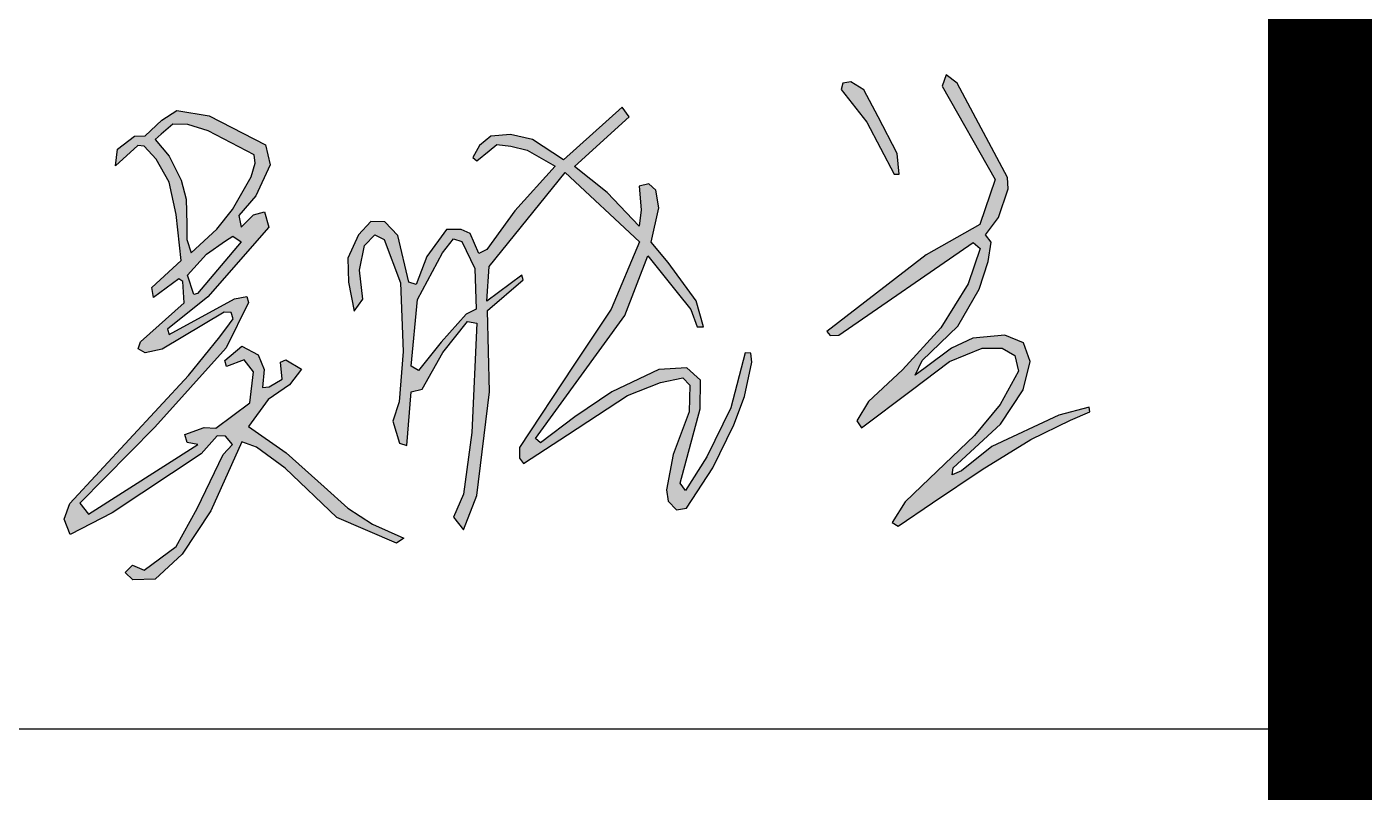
# Model space of a CAD drawing. Extents: x 1728470 to 1835391, y -157368 to 197905.
# Drawn here: x 1814412 to 1816350, y -69076 to -67973 of the extents above; entities that cross this region are included whole.
import ezdxf

# ---------------------------------------------------------------- set-up
doc = ezdxf.new("R2010")
doc.units = 0
doc.header["$LTSCALE"] = 1000
doc.header["$MEASUREMENT"] = 0
doc.layers.get('0').update_dxf_attribs({"linetype": 'CONTINUOUS'})
doc.layers.add('PUB_TITLE', color=4, linetype='CONTINUOUS')

msp = doc.modelspace()

# ---------------------------------------------------------------- hatches: boundary and pattern name
h = msp.add_hatch(color=256)
h.paths.add_polyline_path([(1815752.3, -68054.7), (1815736.5, -68042.6), (1815730.6, -68058.6), (1815806.8, -68193.1), (1815784.9, -68258), (1815707.7, -68302), (1815564.4, -68412.1), (1815569.2, -68417.9), (1815581.5, -68417.4), (1815775.3, -68283.9), (1815785.4, -68292.9), (1815767.8, -68343.5), (1815728.4, -68406.8), (1815673.5, -68467.7), (1815624.5, -68512.9), (1815607.5, -68541.1), (1815614.4, -68551.2), (1815685.7, -68497.4), (1815741.2, -68455.7), (1815788.1, -68436.2), (1815816.9, -68436.2), (1815835, -68446.8), (1815840.3, -68469.2), (1815814.2, -68517.6), (1815776.9, -68561.9), (1815734.3, -68602.9), (1815700.7, -68635.2), (1815677.1, -68657.9), (1815658.7, -68687.5), (1815667.2, -68692.8), (1815716.7, -68659.3), (1815788.2, -68610.9), (1815858.1, -68568), (1815915.6, -68540), (1815943.2, -68528.1), (1815942.1, -68521.4), (1815898.8, -68532.9), (1815802.2, -68578), (1815758.2, -68613), (1815744.7, -68618.6), (1815746.2, -68608.6), (1815814.5, -68546), (1815847.3, -68496.4), (1815857.4, -68455.6), (1815847.7, -68428.4), (1815820.9, -68417.6), (1815774.6, -68421.7), (1815744, -68436.2), (1815706, -68464.5), (1815691.7, -68475.1), (1815701.5, -68454.1), (1815753, -68404.5), (1815783.6, -68351.4), (1815797, -68311.6), (1815801.1, -68283.6), (1815792.9, -68272.8), (1815811.6, -68248), (1815825.4, -68206.6), (1815824.7, -68190.6)])
h.paths.add_polyline_path([(1815599, -68052.7), (1815587.6, -68054.7), (1815585.2, -68063.8), (1815621.8, -68110.7), (1815661.4, -68185.6), (1815668.8, -68185.6), (1815665.8, -68155.9), (1815638.2, -68103), (1815617.9, -68064.1)], flags=17)
h.paths.add_polyline_path([(1815008.8, -68427.4), (1814976, -68468.4), (1814965.4, -68462.3), (1814974.9, -68366), (1815010.5, -68298.7), (1815026.7, -68278.9), (1815038.8, -68282.4), (1815057.2, -68321.4), (1815059.1, -68380.2), (1815044.7, -68387.3)], flags=16)
h.paths.add_polyline_path([(1814875.5, -68341.4), (1814883.3, -68383), (1814895.9, -68365.6), (1814891, -68323.7), (1814898.6, -68288.4), (1814913.3, -68273.2), (1814926.9, -68279.7), (1814950.3, -68342.2), (1814954.1, -68441.2), (1814948.1, -68513.8), (1814939.4, -68541.5), (1814948.6, -68573), (1814959.5, -68576.3), (1814965.5, -68499.1), (1814981.3, -68495.3), (1815011.2, -68442.5), (1815046.6, -68398), (1815060.2, -68400.1), (1815053.1, -68557.8), (1815041.1, -68646.7), (1815026.4, -68679.8), (1815041.1, -68697.8), (1815060.2, -68648.3), (1815078.2, -68499.1), (1815075.6, -68382.2), (1815127.1, -68338), (1815124.8, -68331.2), (1815074.5, -68368.5), (1815077.9, -68318.6), (1815187.3, -68183.1), (1815294.3, -68283.2), (1815253.8, -68380), (1815199.1, -68462.4), (1815121.5, -68579.2), (1815121.6, -68594.6), (1815127.5, -68602.2), (1815190.6, -68561), (1815277, -68504.6), (1815324.9, -68485.7), (1815357, -68479), (1815367.1, -68489.5), (1815366.2, -68528.2), (1815343.1, -68589.7), (1815333.4, -68640.2), (1815335.9, -68656.6), (1815347.7, -68669.2), (1815362, -68666.7), (1815400.3, -68608.7), (1815430.2, -68546.7), (1815445.6, -68505.8), (1815456.4, -68456.5), (1815454.7, -68443.6), (1815446.8, -68442.8), (1815426.1, -68522.3), (1815391.3, -68592.7), (1815361, -68641.4), (1815353.1, -68631), (1815382.1, -68523.6), (1815382.6, -68482.2), (1815362.7, -68464.8), (1815322.5, -68466.9), (1815254.9, -68499.2), (1815201.4, -68535.2), (1815151.7, -68572.8), (1815144.7, -68566.2), (1815273.6, -68389), (1815306.6, -68303.1), (1815348.8, -68355.9), (1815368.7, -68380.6), (1815377.6, -68405.7), (1815386.7, -68405.7), (1815376.2, -68367.9), (1815335.7, -68312.9), (1815311.5, -68283.7), (1815322.6, -68234.3), (1815318, -68208.7), (1815307.9, -68199.6), (1815293.8, -68202.8), (1815297, -68237), (1815293.8, -68260.3), (1815248, -68211.9), (1815201.1, -68174.3), (1815279.7, -68103.2), (1815269.7, -68089.1), (1815184.9, -68164.8), (1815140.2, -68135.7), (1815108.5, -68128.2), (1815080.3, -68131), (1815064.1, -68144.4), (1815054.6, -68161.4), (1815060.1, -68166.6), (1815077.9, -68151.9), (1815088.8, -68143), (1815109.2, -68145.2), (1815132.9, -68150.9), (1815172.9, -68173.9), (1815115.1, -68238.2), (1815084.9, -68280), (1815074.6, -68294.2), (1815063.2, -68300), (1815050.7, -68271.2), (1815037.4, -68265.3), (1815016.6, -68265.3), (1814988.2, -68304.3), (1814972.7, -68344.5), (1814962.1, -68341.1), (1814946.2, -68274), (1814927.9, -68254.1), (1814907.4, -68253.8), (1814889.6, -68273.2), (1814874.6, -68306.7)])
h.paths.add_polyline_path([(1814652.5, -68358.8), (1814643.5, -68331), (1814671, -68300.8), (1814698.2, -68281.8), (1814708.5, -68274.7), (1814720.8, -68283.2), (1814657.8, -68357.7)], flags=16)
h.paths.add_polyline_path([(1814642.5, -68279.5), (1814648.8, -68299.1), (1814685.7, -68264.8), (1814708.1, -68236.4), (1814735.1, -68189.6), (1814741, -68169.6), (1814739.2, -68157.5), (1814673.3, -68123), (1814643.7, -68114), (1814622.2, -68113.5), (1814605.4, -68128), (1814596.6, -68135.6), (1814617.2, -68159.5), (1814634.2, -68194.4), (1814641.5, -68221.4), (1814642.3, -68257.5)], flags=16)
h.paths.add_polyline_path([(1814571.7, -68144.2), (1814539.5, -68173.4), (1814542.5, -68149.6), (1814567, -68130.8), (1814582.3, -68130.4), (1814606.3, -68107.7), (1814628.1, -68093.7), (1814674.8, -68101.6), (1814755.6, -68143.5), (1814762.6, -68172.3), (1814741.6, -68216.8), (1814717.2, -68245.1), (1814720.7, -68262.1), (1814738.6, -68244.2), (1814754.3, -68239.9), (1814760.8, -68262.1), (1814672.5, -68362.4), (1814614.6, -68409.1), (1814617.1, -68416.4), (1814711, -68365.3), (1814728.8, -68362), (1814731.3, -68370.6), (1814699.2, -68436), (1814596.4, -68550.2), (1814488.2, -68659.6), (1814500.9, -68675.3), (1814658.1, -68575), (1814643, -68572), (1814639.4, -68560.5), (1814667.2, -68550.8), (1814684.1, -68551.4), (1814733.1, -68515.2), (1814738.5, -68470.5), (1814725.2, -68453), (1814699.8, -68462.6), (1814697.4, -68454.2), (1814721.6, -68433.6), (1814745.2, -68445.7), (1814753.7, -68466.9), (1814751.2, -68492.8), (1814760.9, -68492.2), (1814779.7, -68480.8), (1814777.2, -68456.6), (1814785.1, -68453), (1814807.5, -68466.3), (1814790.5, -68489.2), (1814759.7, -68510.4), (1814731.3, -68549), (1814785.7, -68587.1), (1814840.1, -68636), (1814874.3, -68666.7), (1814909.8, -68690), (1814955.2, -68710), (1814944.3, -68717.2), (1814858.4, -68680.4), (1814784, -68609.1), (1814742.9, -68578.9), (1814721.7, -68571), (1814677, -68670.7), (1814635.9, -68732.9), (1814596.9, -68769), (1814564.7, -68769.9), (1814553.7, -68759.7), (1814564.3, -68748.7), (1814581.2, -68756.3), (1814627, -68722), (1814657.5, -68667.2), (1814694.8, -68589.7), (1814708.4, -68575.3), (1814698.2, -68563), (1814686.3, -68562.6), (1814663, -68588.4), (1814535.1, -68673.5), (1814474.5, -68704.8), (1814465.6, -68682.8), (1814474.1, -68660), (1814644.8, -68475.6), (1814690.2, -68420), (1814704.1, -68401.2), (1814709.3, -68394.2), (1814706.4, -68384.7), (1814696.4, -68384.3), (1814606.8, -68437.5), (1814582.2, -68443), (1814572.5, -68437.1), (1814575.9, -68427), (1814638.7, -68370.8), (1814636.5, -68340), (1814631, -68336.3), (1814594.3, -68363.1), (1814592.1, -68348.8), (1814634.3, -68309.9), (1814626.9, -68243.9), (1814616.9, -68197), (1814598.1, -68163.8), (1814581, -68145.1)])

# ---------------------------------------------------------------- linework, layer by layer
for p, q in [((1815587.6, -68054.7), (1815585.2, -68063.8)), ((1815599, -68052.7), (1815587.6, -68054.7)), ((1815617.9, -68064.1), (1815599, -68052.7)), ((1815736.5, -68042.6), (1815730.6, -68058.6)), ((1815752.3, -68054.7), (1815736.5, -68042.6)), ((1815824.7, -68190.6), (1815752.3, -68054.7)), ((1815585.2, -68063.8), (1815621.8, -68110.7)), ((1815638.2, -68103), (1815617.9, -68064.1)), ((1815730.6, -68058.6), (1815806.8, -68193.1)), ((1814606.3, -68107.7), (1814628.1, -68093.7)), ((1814628.1, -68093.7), (1814674.8, -68101.6)), ((1815269.7, -68089.1), (1815184.9, -68164.8)), ((1815279.7, -68103.2), (1815269.7, -68089.1)), ((1814582.3, -68130.4), (1814606.3, -68107.7)), ((1814674.8, -68101.6), (1814755.6, -68143.5)), ((1815201.1, -68174.3), (1815279.7, -68103.2)), ((1815621.8, -68110.7), (1815661.4, -68185.6)), ((1815665.8, -68155.9), (1815638.2, -68103)), ((1814542.5, -68149.6), (1814567, -68130.8)), ((1814567, -68130.8), (1814582.3, -68130.4)), ((1814605.4, -68128), (1814596.6, -68135.6)), ((1814622.2, -68113.5), (1814605.4, -68128)), ((1814643.7, -68114), (1814622.2, -68113.5)), ((1814673.3, -68123), (1814643.7, -68114)), ((1814739.2, -68157.5), (1814673.3, -68123)), ((1815080.3, -68131), (1815064.1, -68144.4)), ((1815108.5, -68128.2), (1815080.3, -68131)), ((1815140.2, -68135.7), (1815108.5, -68128.2)), ((1814571.7, -68144.2), (1814539.5, -68173.4)), ((1814539.5, -68173.4), (1814542.5, -68149.6)), ((1814581, -68145.1), (1814571.7, -68144.2)), ((1814598.1, -68163.8), (1814581, -68145.1)), ((1814596.6, -68135.6), (1814617.2, -68159.5)), ((1814755.6, -68143.5), (1814762.6, -68172.3)), ((1815064.1, -68144.4), (1815054.6, -68161.4)), ((1815077.9, -68151.9), (1815088.8, -68143)), ((1815088.8, -68143), (1815109.2, -68145.2)), ((1815109.2, -68145.2), (1815132.9, -68150.9)), ((1815132.9, -68150.9), (1815172.9, -68173.9)), ((1815184.9, -68164.8), (1815140.2, -68135.7)), ((1814616.9, -68197), (1814598.1, -68163.8)), ((1814617.2, -68159.5), (1814634.2, -68194.4)), ((1814735.1, -68189.6), (1814741, -68169.6)), ((1814741, -68169.6), (1814739.2, -68157.5)), ((1815054.6, -68161.4), (1815060.1, -68166.6)), ((1815060.1, -68166.6), (1815077.9, -68151.9)), ((1815668.8, -68185.6), (1815665.8, -68155.9)), ((1814708.1, -68236.4), (1814735.1, -68189.6)), ((1814762.6, -68172.3), (1814741.6, -68216.8)), ((1815077.9, -68318.6), (1815187.3, -68183.1)), ((1815172.9, -68173.9), (1815115.1, -68238.2)), ((1815187.3, -68183.1), (1815294.3, -68283.2)), ((1815248, -68211.9), (1815201.1, -68174.3)), ((1815661.4, -68185.6), (1815668.8, -68185.6)), ((1815825.4, -68206.6), (1815824.7, -68190.6)), ((1814626.9, -68243.9), (1814616.9, -68197)), ((1814634.2, -68194.4), (1814641.5, -68221.4)), ((1815307.9, -68199.6), (1815293.8, -68202.8)), ((1815293.8, -68202.8), (1815297, -68237)), ((1815318, -68208.7), (1815307.9, -68199.6)), ((1815322.6, -68234.3), (1815318, -68208.7)), ((1815806.8, -68193.1), (1815784.9, -68258)), ((1815811.6, -68248), (1815825.4, -68206.6)), ((1814641.5, -68221.4), (1814642.3, -68257.5)), ((1814741.6, -68216.8), (1814717.2, -68245.1)), ((1815293.8, -68260.3), (1815248, -68211.9)), ((1814634.3, -68309.9), (1814626.9, -68243.9)), ((1814685.7, -68264.8), (1814708.1, -68236.4)), ((1814717.2, -68245.1), (1814720.7, -68262.1)), ((1814720.7, -68262.1), (1814738.6, -68244.2)), ((1814738.6, -68244.2), (1814754.3, -68239.9)), ((1814754.3, -68239.9), (1814760.8, -68262.1)), ((1815115.1, -68238.2), (1815084.9, -68280)), ((1815297, -68237), (1815293.8, -68260.3)), ((1815311.5, -68283.7), (1815322.6, -68234.3)), ((1815792.9, -68272.8), (1815811.6, -68248)), ((1814642.3, -68257.5), (1814642.5, -68279.5)), ((1814648.8, -68299.1), (1814685.7, -68264.8)), ((1814760.8, -68262.1), (1814672.5, -68362.4)), ((1814907.4, -68253.8), (1814889.6, -68273.2)), ((1814927.9, -68254.1), (1814907.4, -68253.8)), ((1814946.2, -68274), (1814927.9, -68254.1)), ((1815016.6, -68265.3), (1814988.2, -68304.3)), ((1815037.4, -68265.3), (1815016.6, -68265.3)), ((1815050.7, -68271.2), (1815037.4, -68265.3)), ((1815784.9, -68258), (1815707.7, -68302)), ((1814642.5, -68279.5), (1814648.8, -68299.1)), ((1814720.8, -68283.2), (1814657.8, -68357.7)), ((1814671, -68300.8), (1814698.2, -68281.8)), ((1814698.2, -68281.8), (1814708.5, -68274.7)), ((1814708.5, -68274.7), (1814720.8, -68283.2)), ((1814889.6, -68273.2), (1814874.6, -68306.7)), ((1814898.6, -68288.4), (1814913.3, -68273.2)), ((1814913.3, -68273.2), (1814926.9, -68279.7)), ((1814926.9, -68279.7), (1814950.3, -68342.2)), ((1814962.1, -68341.1), (1814946.2, -68274)), ((1815010.5, -68298.7), (1815026.7, -68278.9)), ((1815026.7, -68278.9), (1815038.8, -68282.4)), ((1815038.8, -68282.4), (1815057.2, -68321.4)), ((1815063.2, -68300), (1815050.7, -68271.2)), ((1815084.9, -68280), (1815074.6, -68294.2)), ((1815294.3, -68283.2), (1815253.8, -68380)), ((1815335.7, -68312.9), (1815311.5, -68283.7)), ((1815581.5, -68417.4), (1815775.3, -68283.9)), ((1815775.3, -68283.9), (1815785.4, -68292.9)), ((1815801.1, -68283.6), (1815792.9, -68272.8)), ((1815797, -68311.6), (1815801.1, -68283.6)), ((1814643.5, -68331), (1814671, -68300.8)), ((1814874.6, -68306.7), (1814875.5, -68341.4)), ((1814891, -68323.7), (1814898.6, -68288.4)), ((1814988.2, -68304.3), (1814972.7, -68344.5)), ((1814974.9, -68366), (1815010.5, -68298.7)), ((1815074.6, -68294.2), (1815063.2, -68300)), ((1815273.6, -68389), (1815306.6, -68303.1)), ((1815306.6, -68303.1), (1815348.8, -68355.9)), ((1815707.7, -68302), (1815564.4, -68412.1)), ((1815785.4, -68292.9), (1815767.8, -68343.5)), ((1814592.1, -68348.8), (1814634.3, -68309.9)), ((1814895.9, -68365.6), (1814891, -68323.7)), ((1815057.2, -68321.4), (1815059.1, -68380.2)), ((1815074.5, -68368.5), (1815077.9, -68318.6)), ((1815376.2, -68367.9), (1815335.7, -68312.9)), ((1815783.6, -68351.4), (1815797, -68311.6)), ((1814631, -68336.3), (1814594.3, -68363.1)), ((1814636.5, -68340), (1814631, -68336.3)), ((1814638.7, -68370.8), (1814636.5, -68340)), ((1814652.5, -68358.8), (1814643.5, -68331)), ((1814875.5, -68341.4), (1814883.3, -68383)), ((1814950.3, -68342.2), (1814954.1, -68441.2)), ((1814972.7, -68344.5), (1814962.1, -68341.1)), ((1815124.8, -68331.2), (1815074.5, -68368.5)), ((1815075.6, -68382.2), (1815127.1, -68338)), ((1815127.1, -68338), (1815124.8, -68331.2)), ((1815767.8, -68343.5), (1815728.4, -68406.8)), ((1814594.3, -68363.1), (1814592.1, -68348.8)), ((1814672.5, -68362.4), (1814614.6, -68409.1)), ((1814657.8, -68357.7), (1814652.5, -68358.8)), ((1814711, -68365.3), (1814728.8, -68362)), ((1814728.8, -68362), (1814731.3, -68370.6)), ((1815348.8, -68355.9), (1815368.7, -68380.6)), ((1815753, -68404.5), (1815783.6, -68351.4)), ((1814575.9, -68427), (1814638.7, -68370.8)), ((1814696.4, -68384.3), (1814606.8, -68437.5)), ((1814617.1, -68416.4), (1814711, -68365.3)), ((1814706.4, -68384.7), (1814696.4, -68384.3)), ((1814731.3, -68370.6), (1814699.2, -68436)), ((1814883.3, -68383), (1814895.9, -68365.6)), ((1814965.4, -68462.3), (1814974.9, -68366)), ((1815059.1, -68380.2), (1815044.7, -68387.3)), ((1815078.2, -68499.1), (1815075.6, -68382.2)), ((1815253.8, -68380), (1815199.1, -68462.4)), ((1815368.7, -68380.6), (1815377.6, -68405.7)), ((1815386.7, -68405.7), (1815376.2, -68367.9)), ((1814690.2, -68420), (1814704.1, -68401.2)), ((1814704.1, -68401.2), (1814709.3, -68394.2)), ((1814709.3, -68394.2), (1814706.4, -68384.7)), ((1815044.7, -68387.3), (1815008.8, -68427.4)), ((1815011.2, -68442.5), (1815046.6, -68398)), ((1815046.6, -68398), (1815060.2, -68400.1)), ((1815060.2, -68400.1), (1815053.1, -68557.8)), ((1815144.7, -68566.2), (1815273.6, -68389)), ((1814614.6, -68409.1), (1814617.1, -68416.4)), ((1814644.8, -68475.6), (1814690.2, -68420)), ((1815377.6, -68405.7), (1815386.7, -68405.7)), ((1815564.4, -68412.1), (1815569.2, -68417.9)), ((1815569.2, -68417.9), (1815581.5, -68417.4)), ((1815728.4, -68406.8), (1815673.5, -68467.7)), ((1815701.5, -68454.1), (1815753, -68404.5)), ((1815774.6, -68421.7), (1815744, -68436.2)), ((1815820.9, -68417.6), (1815774.6, -68421.7)), ((1815847.7, -68428.4), (1815820.9, -68417.6)), ((1814572.5, -68437.1), (1814575.9, -68427)), ((1814582.2, -68443), (1814572.5, -68437.1)), ((1814606.8, -68437.5), (1814582.2, -68443)), ((1814699.2, -68436), (1814596.4, -68550.2)), ((1814697.4, -68454.2), (1814721.6, -68433.6)), ((1814721.6, -68433.6), (1814745.2, -68445.7)), ((1814954.1, -68441.2), (1814948.1, -68513.8)), ((1815008.8, -68427.4), (1814976, -68468.4)), ((1814981.3, -68495.3), (1815011.2, -68442.5)), ((1815744, -68436.2), (1815706, -68464.5)), ((1815741.2, -68455.7), (1815788.1, -68436.2)), ((1815788.1, -68436.2), (1815816.9, -68436.2)), ((1815816.9, -68436.2), (1815835, -68446.8)), ((1815857.4, -68455.6), (1815847.7, -68428.4)), ((1814699.8, -68462.6), (1814697.4, -68454.2)), ((1814725.2, -68453), (1814699.8, -68462.6)), ((1814738.5, -68470.5), (1814725.2, -68453)), ((1814745.2, -68445.7), (1814753.7, -68466.9)), ((1814777.2, -68456.6), (1814785.1, -68453)), ((1814779.7, -68480.8), (1814777.2, -68456.6)), ((1814785.1, -68453), (1814807.5, -68466.3)), ((1815446.8, -68442.8), (1815426.1, -68522.3)), ((1815445.6, -68505.8), (1815456.4, -68456.5)), ((1815454.7, -68443.6), (1815446.8, -68442.8)), ((1815456.4, -68456.5), (1815454.7, -68443.6)), ((1815685.7, -68497.4), (1815741.2, -68455.7)), ((1815691.7, -68475.1), (1815701.5, -68454.1)), ((1815835, -68446.8), (1815840.3, -68469.2)), ((1815847.3, -68496.4), (1815857.4, -68455.6)), ((1814474.1, -68660), (1814644.8, -68475.6)), ((1814699.8, -68462.6), (1814699.8, -68462.6)), ((1814733.1, -68515.2), (1814738.5, -68470.5)), ((1814753.7, -68466.9), (1814751.2, -68492.8)), ((1814760.9, -68492.2), (1814779.7, -68480.8)), ((1814807.5, -68466.3), (1814790.5, -68489.2)), ((1814976, -68468.4), (1814965.4, -68462.3)), ((1815199.1, -68462.4), (1815121.5, -68579.2)), ((1815322.5, -68466.9), (1815254.9, -68499.2)), ((1815362.7, -68464.8), (1815322.5, -68466.9)), ((1815324.9, -68485.7), (1815357, -68479)), ((1815357, -68479), (1815367.1, -68489.5)), ((1815382.6, -68482.2), (1815362.7, -68464.8)), ((1815673.5, -68467.7), (1815624.5, -68512.9)), ((1815706, -68464.5), (1815691.7, -68475.1)), ((1815840.3, -68469.2), (1815814.2, -68517.6)), ((1814751.2, -68492.8), (1814760.9, -68492.2)), ((1814790.5, -68489.2), (1814759.7, -68510.4)), ((1814959.5, -68576.3), (1814965.5, -68499.1)), ((1814965.5, -68499.1), (1814981.3, -68495.3)), ((1815060.2, -68648.3), (1815078.2, -68499.1)), ((1815254.9, -68499.2), (1815201.4, -68535.2)), ((1815277, -68504.6), (1815324.9, -68485.7)), ((1815367.1, -68489.5), (1815366.2, -68528.2)), ((1815382.1, -68523.6), (1815382.6, -68482.2)), ((1815614.4, -68551.2), (1815685.7, -68497.4)), ((1815814.5, -68546), (1815847.3, -68496.4)), ((1814684.1, -68551.4), (1814733.1, -68515.2)), ((1814759.7, -68510.4), (1814731.3, -68549)), ((1814948.1, -68513.8), (1814939.4, -68541.5)), ((1815190.6, -68561), (1815277, -68504.6)), ((1815430.2, -68546.7), (1815445.6, -68505.8)), ((1815624.5, -68512.9), (1815607.5, -68541.1)), ((1815814.2, -68517.6), (1815776.9, -68561.9)), ((1815201.4, -68535.2), (1815151.7, -68572.8)), ((1815366.2, -68528.2), (1815343.1, -68589.7)), ((1815353.1, -68631), (1815382.1, -68523.6)), ((1815426.1, -68522.3), (1815391.3, -68592.7)), ((1815898.8, -68532.9), (1815802.2, -68578)), ((1815942.1, -68521.4), (1815898.8, -68532.9)), ((1815915.6, -68540), (1815943.2, -68528.1)), ((1815943.2, -68528.1), (1815942.1, -68521.4)), ((1814596.4, -68550.2), (1814488.2, -68659.6)), ((1814639.4, -68560.5), (1814667.2, -68550.8)), ((1814667.2, -68550.8), (1814684.1, -68551.4)), ((1814731.3, -68549), (1814785.7, -68587.1)), ((1814939.4, -68541.5), (1814948.6, -68573)), ((1815053.1, -68557.8), (1815041.1, -68646.7)), ((1815400.3, -68608.7), (1815430.2, -68546.7)), ((1815607.5, -68541.1), (1815614.4, -68551.2)), ((1815746.2, -68608.6), (1815814.5, -68546)), ((1815858.1, -68568), (1815915.6, -68540)), ((1814500.9, -68675.3), (1814658.1, -68575)), ((1814643, -68572), (1814639.4, -68560.5)), ((1814658.1, -68575), (1814643, -68572)), ((1814686.3, -68562.6), (1814663, -68588.4)), ((1814721.7, -68571), (1814677, -68670.7)), ((1814698.2, -68563), (1814686.3, -68562.6)), ((1814694.8, -68589.7), (1814708.4, -68575.3)), ((1814708.4, -68575.3), (1814698.2, -68563)), ((1814742.9, -68578.9), (1814721.7, -68571)), ((1814948.6, -68573), (1814959.5, -68576.3)), ((1815127.5, -68602.2), (1815190.6, -68561)), ((1815151.7, -68572.8), (1815144.7, -68566.2)), ((1815776.9, -68561.9), (1815734.3, -68602.9)), ((1815802.2, -68578), (1815758.2, -68613)), ((1815788.2, -68610.9), (1815858.1, -68568)), ((1814663, -68588.4), (1814535.1, -68673.5)), ((1814657.5, -68667.2), (1814694.8, -68589.7)), ((1814784, -68609.1), (1814742.9, -68578.9)), ((1814785.7, -68587.1), (1814840.1, -68636)), ((1815121.5, -68579.2), (1815121.6, -68594.6)), ((1815121.6, -68594.6), (1815127.5, -68602.2)), ((1815343.1, -68589.7), (1815333.4, -68640.2)), ((1815391.3, -68592.7), (1815361, -68641.4)), ((1814858.4, -68680.4), (1814784, -68609.1)), ((1815362, -68666.7), (1815400.3, -68608.7)), ((1815734.3, -68602.9), (1815700.7, -68635.2)), ((1815716.7, -68659.3), (1815788.2, -68610.9)), ((1815744.7, -68618.6), (1815746.2, -68608.6)), ((1815758.2, -68613), (1815744.7, -68618.6)), ((1814840.1, -68636), (1814874.3, -68666.7)), ((1815361, -68641.4), (1815353.1, -68631)), ((1815700.7, -68635.2), (1815677.1, -68657.9)), ((1815041.1, -68646.7), (1815026.4, -68679.8)), ((1815041.1, -68697.8), (1815060.2, -68648.3)), ((1815333.4, -68640.2), (1815335.9, -68656.6)), ((1814465.6, -68682.8), (1814474.1, -68660)), ((1814535.1, -68673.5), (1814474.5, -68704.8)), ((1814488.2, -68659.6), (1814500.9, -68675.3)), ((1814627, -68722), (1814657.5, -68667.2)), ((1814677, -68670.7), (1814635.9, -68732.9)), ((1814874.3, -68666.7), (1814909.8, -68690)), ((1815335.9, -68656.6), (1815347.7, -68669.2)), ((1815347.7, -68669.2), (1815362, -68666.7)), ((1815677.1, -68657.9), (1815658.7, -68687.5)), ((1815667.2, -68692.8), (1815716.7, -68659.3)), ((1814474.5, -68704.8), (1814465.6, -68682.8)), ((1814944.3, -68717.2), (1814858.4, -68680.4)), ((1814909.8, -68690), (1814955.2, -68710)), ((1815026.4, -68679.8), (1815041.1, -68697.8)), ((1815658.7, -68687.5), (1815667.2, -68692.8)), ((1814955.2, -68710), (1814944.3, -68717.2)), ((1814581.2, -68756.3), (1814627, -68722)), ((1814635.9, -68732.9), (1814596.9, -68769)), ((1814553.7, -68759.7), (1814564.3, -68748.7)), ((1814564.3, -68748.7), (1814581.2, -68756.3)), ((1814564.7, -68769.9), (1814553.7, -68759.7)), ((1814596.9, -68769), (1814564.7, -68769.9))]:
    msp.add_line(p, q)
at = {"layer": 'PUB_TITLE', "color": 4}
msp.add_line((1810224.8, -68984.9), (1816274.8, -68984.9), dxfattribs=at)
at = {"layer": 'PUB_TITLE', "const_width": 150}
msp.add_lwpolyline([(1732424.8, -87975.4), (1816274.8, -87975.4), (1816274.8, -27975.4), (1732424.8, -27975.4)], close=True, dxfattribs=at)

doc.saveas('drawing.dxf')
